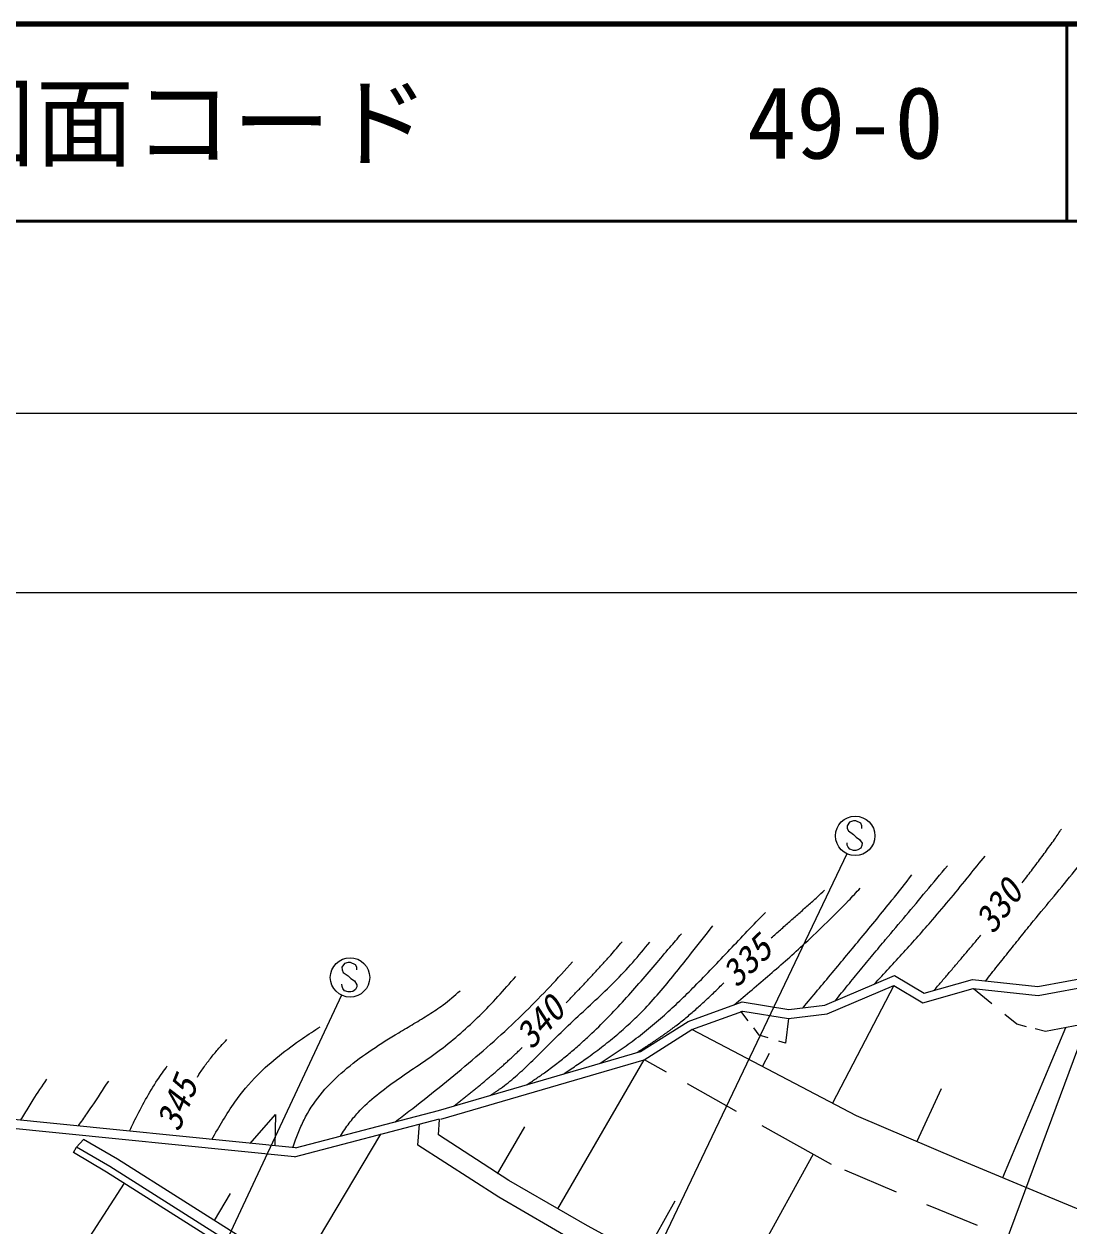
# Model space of a CAD drawing. Units: millimetres, scale not verified. Extents: x 40000 to 680000, y 20000 to 380000.
# Drawn here: x 124800 to 177860, y 318986 to 380000 of the extents above; entities that cross this region are included whole.
import ezdxf
from ezdxf.enums import TextEntityAlignment as Align

# ---------------------------------------------------------------- set-up
doc = ezdxf.new("R2010")
doc.units = ezdxf.units.MM
doc.header["$LTSCALE"] = 1000
for name, color, linetype, lineweight in [('M-BGD', 7, 'Continuous', 13), ('M-STR-STR3', 7, 'Continuous', 13), ('M-STR-STRC', 7, 'Continuous', 13), ('M-TTL', 2, 'Continuous', 140), ('M-TTL-LINE', 7, 'Continuous', 50)]:
    doc.layers.add(name, color=color, linetype=linetype, lineweight=lineweight)
doc.layers.add('M-TTL-TXT', color=7, linetype='Continuous')
doc.styles.add('ＭＳ ゴシック', font='')
doc.styles.get('ＭＳ ゴシック').set_extended_font_data('MS Gothic')

msp = doc.modelspace()

# ---------------------------------------------------------------- linework, layer by layer
at = {"layer": 'M-BGD'}
for p, q in [((176272, 331137), (183974, 332553)), ((176290, 330683), (183964, 332094)), ((165460, 330199), (168997, 331696)), ((168997, 331696), (170509, 330797)), ((170509, 330797), (172955, 331489)), ((172955, 331489), (176272, 331137)), ((165578, 329761), (168963, 331193)), ((168963, 331193), (165847, 325224)), ((168963, 331193), (170446, 330312)), ((170446, 330312), (172994, 331033)), ((172994, 331033), (176290, 330683)), ((173940, 330265), (173005, 331031)), ((158518, 329369), (161259, 330358)), ((161259, 330358), (163628, 329969)), ((163628, 329969), (165460, 330199)), ((158717, 328962), (161301, 329895)), ((161579, 329398), (161199, 329892)), ((161301, 329895), (163619, 329515)), ((163619, 329515), (163466, 328264)), ((163619, 329515), (165578, 329761)), ((175207, 329228), (174612, 329715)), ((156103, 327840), (158518, 329369)), ((156290, 327426), (158717, 328962)), ((167078, 324582), (158704, 328954)), ((162133, 328679), (161852, 329044)), ((177685, 329052), (174484, 321437)), ((175704, 329101), (175207, 329228)), ((176666, 328856), (176144, 328989)), ((178447, 329198), (176666, 328856)), ((162584, 328539), (162133, 328679)), ((163466, 328264), (163129, 328369)), ((145839, 324840), (156103, 327840)), ((162301, 327076), (162656, 327756)), ((145965, 324409), (156290, 327426)), ((151907, 319858), (156288, 327422)), ((157421, 326789), (156300, 327415)), ((160975, 324804), (158487, 326194)), ((171363, 325947), (170133, 323279)), ((136283, 323180), (137565, 324650)), ((137565, 324650), (137536, 323054)), ((138586, 322949), (145839, 324840)), ((138541, 322501), (123726, 323990)), ((138586, 322949), (123772, 324438)), ((138541, 322501), (145905, 324422)), ((144795, 323090), (144881, 324155)), ((145840, 323607), (145903, 324390)), ((148848, 321629), (150234, 324021)), ((165796, 322111), (162287, 324071)), ((172275, 322365), (167078, 324582)), ((127469, 322986), (127822, 323375)), ((129541, 322370), (127822, 323375)), ((142904, 323639), (138736, 316653)), ((149424, 321295), (145840, 323607)), ((127307, 322709), (127469, 322986)), ((129156, 321998), (127469, 322986)), ((148903, 320442), (144795, 323090)), ((128990, 321724), (127307, 322709)), ((136277, 318119), (129541, 322370)), ((164877, 322625), (160674, 315032)), ((176656, 320524), (172275, 322365)), ((135791, 317415), (128990, 321724)), ((135960, 317686), (129156, 321998)), ((169110, 320707), (166473, 321814)), ((129877, 321162), (125229, 313946)), ((153408, 318989), (149424, 321295)), ((134469, 319260), (135290, 320636)), ((152921, 318116), (148903, 320442)), ((179661, 319279), (176656, 320524)), ((156302, 317458), (157857, 320266)), ((171270, 319800), (170635, 320066)), ((173221, 319007), (171270, 319800)), ((157569, 316755), (153408, 318989))]:
    msp.add_line(p, q, dxfattribs=at)
for points, knots in [([(173624, 331418), (173825, 331673), (174027, 331929), (174228, 332183), (174430, 332438), (174631, 332693), (174834, 332947), (175036, 333202), (175240, 333456), (175444, 333709), (175648, 333962), (175853, 334215), (176059, 334467), (176407, 334890), (176757, 335311), (177106, 335732), (177455, 336154), (177803, 336577), (178146, 337003), (178489, 337429), (178827, 337858), (179150, 338298), (179378, 338608), (179598, 338924), (179818, 339240)], [0, 0, 0, 0, 1, 1, 1, 2, 2, 2, 3, 3, 3, 4, 4, 4, 5, 5, 5, 6, 6, 6, 7, 7, 7, 8, 8, 8, 8]), ([(175477, 336397), (175557, 336501), (175638, 336604), (175718, 336708), (175797, 336813), (175877, 336917), (175956, 337021), (176036, 337126), (176115, 337231), (176194, 337336), (176272, 337441), (176351, 337546), (176429, 337651), (176507, 337757), (176585, 337862), (176663, 337968), (176740, 338074), (176817, 338180), (176894, 338287), (176971, 338393), (177048, 338499), (177124, 338606), (177246, 338781), (177363, 338959), (177480, 339136)], [0, 0, 0, 0, 1, 1, 1, 2, 2, 2, 3, 3, 3, 4, 4, 4, 5, 5, 5, 6, 6, 6, 7, 7, 7, 8, 8, 8, 8]), ([(167976, 331264), (168226, 331533), (168475, 331802), (168724, 332072), (168973, 332342), (169222, 332612), (169469, 332884), (169716, 333155), (169963, 333428), (170207, 333702), (170451, 333976), (170694, 334251), (170934, 334529), (171253, 334897), (171568, 335270), (171879, 335645), (172190, 336021), (172496, 336401), (172803, 336780), (173068, 337109), (173333, 337437), (173598, 337765)], [0, 0, 0, 0, 1, 1, 1, 2, 2, 2, 3, 3, 3, 4, 4, 4, 5, 5, 5, 6, 6, 6, 7, 7, 7, 7]), ([(164355, 330061), (164602, 330357), (164850, 330652), (165097, 330948), (165344, 331244), (165591, 331541), (165838, 331837), (166085, 332133), (166332, 332430), (166578, 332726), (166824, 333023), (167070, 333320), (167315, 333618), (167576, 333934), (167836, 334251), (168096, 334568), (168357, 334885), (168617, 335202), (168873, 335522), (169216, 335949), (169552, 336381), (169889, 336813)], [0, 0, 0, 0, 1, 1, 1, 2, 2, 2, 3, 3, 3, 4, 4, 4, 5, 5, 5, 6, 6, 6, 7, 7, 7, 7]), ([(165994, 330425), (166206, 330685), (166418, 330944), (166630, 331203), (166842, 331462), (167055, 331721), (167267, 331980), (167480, 332239), (167693, 332497), (167907, 332755), (168120, 333013), (168335, 333271), (168550, 333528), (168892, 333937), (169235, 334344), (169579, 334751), (169922, 335158), (170265, 335566), (170606, 335975), (170968, 336407), (171328, 336841), (171689, 337275)], [0, 0, 0, 0, 1, 1, 1, 2, 2, 2, 3, 3, 3, 4, 4, 4, 5, 5, 5, 6, 6, 6, 7, 7, 7, 7]), ([(160857, 330213), (161161, 330469), (161464, 330725), (161767, 330981), (162070, 331238), (162372, 331495), (162673, 331754), (162973, 332013), (163273, 332274), (163570, 332537), (163867, 332801), (164162, 333066), (164453, 333336), (164832, 333686), (165206, 334043), (165577, 334402), (165948, 334762), (166316, 335124), (166671, 335500), (166869, 335710), (167062, 335923), (167256, 336137)], [0, 0, 0, 0, 1, 1, 1, 2, 2, 2, 3, 3, 3, 4, 4, 4, 5, 5, 5, 6, 6, 6, 7, 7, 7, 7]), ([(162744, 333605), (162822, 333675), (162899, 333745), (162976, 333815), (163054, 333885), (163132, 333955), (163210, 334024), (163287, 334094), (163365, 334163), (163443, 334232), (163521, 334302), (163599, 334371), (163678, 334440), (163756, 334509), (163834, 334578), (163912, 334647), (163990, 334716), (164068, 334785), (164147, 334854), (164225, 334922), (164303, 334991), (164381, 335060), (164459, 335129), (164537, 335199), (164614, 335268), (164692, 335337), (164770, 335407), (164847, 335476), (164925, 335545), (165002, 335615), (165079, 335685), (165202, 335798), (165324, 335912), (165445, 336027)], [0, 0, 0, 0, 1, 1, 1, 2, 2, 2, 3, 3, 3, 4, 4, 4, 5, 5, 5, 6, 6, 6, 7, 7, 7, 8, 8, 8, 9, 9, 9, 10, 10, 10, 11, 11, 11, 11]), ([(154057, 327242), (154193, 327333), (154330, 327423), (154466, 327514), (154602, 327605), (154738, 327696), (154874, 327788), (155009, 327880), (155144, 327973), (155278, 328067), (155412, 328161), (155545, 328257), (155676, 328354), (155961, 328564), (156239, 328781), (156513, 329005), (156786, 329229), (157055, 329460), (157319, 329695), (157583, 329931), (157843, 330172), (158099, 330416), (158355, 330661), (158608, 330909), (158858, 331160), (159160, 331464), (159459, 331772), (159756, 332082), (160052, 332392), (160346, 332703), (160641, 333015), (160935, 333327), (161229, 333638), (161525, 333948), (161830, 334268), (162137, 334585), (162443, 334902)], [0, 0, 0, 0, 1, 1, 1, 2, 2, 2, 3, 3, 3, 4, 4, 4, 5, 5, 5, 6, 6, 6, 7, 7, 7, 8, 8, 8, 9, 9, 9, 10, 10, 10, 11, 11, 11, 12, 12, 12, 12]), ([(150338, 326155), (150412, 326205), (150487, 326255), (150561, 326306), (150635, 326356), (150709, 326406), (150783, 326457), (150857, 326507), (150931, 326558), (151005, 326609), (151078, 326660), (151152, 326712), (151225, 326764), (151416, 326901), (151606, 327041), (151792, 327185), (151979, 327329), (152164, 327475), (152346, 327625), (152528, 327775), (152707, 327928), (152885, 328083), (153062, 328238), (153237, 328396), (153410, 328557), (153718, 328842), (154020, 329136), (154315, 329435), (154610, 329734), (154900, 330039), (155184, 330348), (155469, 330657), (155749, 330971), (156027, 331287), (156304, 331604), (156579, 331922), (156850, 332244), (157098, 332538), (157343, 332834), (157591, 333126), (157786, 333355), (157982, 333581), (158179, 333808)], [0, 0, 0, 0, 1, 1, 1, 2, 2, 2, 3, 3, 3, 4, 4, 4, 5, 5, 5, 6, 6, 6, 7, 7, 7, 8, 8, 8, 9, 9, 9, 10, 10, 10, 11, 11, 11, 12, 12, 12, 13, 13, 13, 14, 14, 14, 14]), ([(152197, 326699), (152302, 326769), (152407, 326840), (152512, 326911), (152617, 326982), (152722, 327053), (152827, 327124), (152932, 327195), (153036, 327267), (153140, 327340), (153244, 327412), (153347, 327485), (153450, 327559), (153708, 327744), (153962, 327933), (154213, 328128), (154463, 328323), (154709, 328523), (154951, 328729), (155192, 328935), (155428, 329146), (155660, 329363), (155890, 329579), (156116, 329802), (156335, 330030), (156617, 330324), (156889, 330629), (157154, 330939), (157419, 331249), (157678, 331566), (157933, 331884), (158189, 332203), (158443, 332524), (158696, 332845), (159056, 333302), (159415, 333759), (159774, 334217)], [0, 0, 0, 0, 1, 1, 1, 2, 2, 2, 3, 3, 3, 4, 4, 4, 5, 5, 5, 6, 6, 6, 7, 7, 7, 8, 8, 8, 9, 9, 9, 10, 10, 10, 11, 11, 11, 12, 12, 12, 12]), ([(148478, 325612), (148522, 325641), (148566, 325670), (148610, 325700), (148653, 325729), (148697, 325759), (148740, 325788), (148784, 325818), (148827, 325848), (148870, 325878), (148913, 325908), (148956, 325938), (148999, 325969), (149258, 326156), (149507, 326356), (149749, 326565), (149991, 326774), (150225, 326991), (150456, 327213), (150687, 327436), (150914, 327664), (151141, 327891), (151367, 328120), (151594, 328348), (151823, 328574), (152148, 328892), (152478, 329204), (152810, 329514), (153142, 329824), (153475, 330131), (153806, 330442), (154136, 330751), (154463, 331064), (154783, 331383), (155101, 331702), (155413, 332028), (155712, 332365), (156009, 332701), (156293, 333049), (156577, 333396)], [0, 0, 0, 0, 1, 1, 1, 2, 2, 2, 3, 3, 3, 4, 4, 4, 5, 5, 5, 6, 6, 6, 7, 7, 7, 8, 8, 8, 9, 9, 9, 10, 10, 10, 11, 11, 11, 12, 12, 12, 13, 13, 13, 13]), ([(152335, 330316), (152461, 330449), (152588, 330582), (152715, 330715), (152841, 330848), (152968, 330981), (153094, 331115), (153220, 331249), (153345, 331382), (153471, 331517), (153596, 331651), (153722, 331785), (153846, 331920), (153971, 332055), (154095, 332190), (154219, 332326), (154343, 332461), (154467, 332596), (154589, 332734), (154786, 332957), (154976, 333186), (155166, 333415)], [0, 0, 0, 0, 1, 1, 1, 2, 2, 2, 3, 3, 3, 4, 4, 4, 5, 5, 5, 6, 6, 6, 7, 7, 7, 7]), ([(171002, 330937), (171064, 331008), (171125, 331080), (171186, 331151), (171248, 331223), (171309, 331295), (171370, 331366), (171431, 331438), (171493, 331509), (171554, 331581), (171615, 331652), (171676, 331724), (171738, 331796), (171799, 331867), (171860, 331939), (171921, 332011), (171982, 332082), (172043, 332154), (172104, 332226), (172165, 332297), (172226, 332369), (172287, 332441), (172348, 332513), (172409, 332585), (172470, 332657), (172531, 332729), (172592, 332801), (172653, 332873), (172713, 332945), (172774, 333017), (172835, 333089), (172895, 333161), (172956, 333233), (173016, 333305), (173077, 333378), (173137, 333450), (173197, 333522), (173258, 333595), (173318, 333667), (173378, 333740)], [0, 0, 0, 0, 1, 1, 1, 2, 2, 2, 3, 3, 3, 4, 4, 4, 5, 5, 5, 6, 6, 6, 7, 7, 7, 8, 8, 8, 9, 9, 9, 10, 10, 10, 11, 11, 11, 12, 12, 12, 13, 13, 13, 13]), ([(143648, 324269), (143880, 324448), (144112, 324627), (144343, 324806), (145369, 325602), (146386, 326409), (147377, 327247), (147874, 327668), (148364, 328096), (148847, 328533), (149329, 328971), (149803, 329417), (150267, 329873), (150690, 330289), (151103, 330713), (151510, 331145), (151896, 331555), (152276, 331973), (152656, 332390)], [0, 0, 0, 0, 1, 1, 1, 2, 2, 2, 3, 3, 3, 4, 4, 4, 5, 5, 5, 6, 6, 6, 6]), ([(140864, 323543), (141008, 323768), (141153, 323994), (141314, 324209), (141454, 324396), (141606, 324575), (141765, 324746), (142059, 325063), (142377, 325356), (142711, 325630), (143049, 325909), (143403, 326167), (143761, 326418), (144124, 326672), (144492, 326918), (144859, 327167), (145225, 327417), (145589, 327669), (145943, 327936), (146296, 328202), (146640, 328483), (146973, 328775), (147305, 329066), (147627, 329368), (147942, 329678), (148256, 329987), (148563, 330305), (148862, 330630), (149170, 330965), (149469, 331307), (149769, 331649)], [0, 0, 0, 0, 1, 1, 1, 2, 2, 2, 3, 3, 3, 4, 4, 4, 5, 5, 5, 6, 6, 6, 7, 7, 7, 8, 8, 8, 9, 9, 9, 10, 10, 10, 10]), ([(155916, 327786), (155958, 327813), (156000, 327841), (156043, 327868), (156085, 327895), (156127, 327923), (156169, 327950), (156211, 327978), (156253, 328005), (156296, 328032), (156338, 328060), (156380, 328087), (156422, 328115), (156464, 328143), (156506, 328170), (156548, 328198), (156590, 328226), (156632, 328253), (156674, 328281), (156715, 328309), (156757, 328337), (156799, 328365), (156841, 328393), (156882, 328421), (156924, 328449), (156966, 328477), (157007, 328505), (157048, 328534), (157090, 328562), (157131, 328590), (157172, 328619), (157214, 328648), (157255, 328676), (157296, 328705), (157337, 328734), (157378, 328763), (157419, 328792), (157459, 328821), (157500, 328850), (157541, 328880), (157581, 328909), (157622, 328939), (157662, 328969), (157702, 328998), (157742, 329028), (157782, 329058), (157823, 329088), (157862, 329119), (157902, 329149), (157988, 329215), (158074, 329282), (158158, 329350), (158243, 329418), (158327, 329486), (158411, 329555), (158494, 329625), (158577, 329695), (158659, 329766), (158742, 329836), (158823, 329908), (158905, 329980), (158986, 330052), (159067, 330124), (159148, 330198), (159228, 330271), (159308, 330344), (159388, 330418), (159468, 330492), (159547, 330567), (159626, 330641), (159705, 330716), (159784, 330791), (159862, 330867), (159941, 330942), (160019, 331018), (160098, 331094), (160176, 331170), (160254, 331246), (160332, 331322)], [0, 0, 0, 0, 1, 1, 1, 2, 2, 2, 3, 3, 3, 4, 4, 4, 5, 5, 5, 6, 6, 6, 7, 7, 7, 8, 8, 8, 9, 9, 9, 10, 10, 10, 11, 11, 11, 12, 12, 12, 13, 13, 13, 14, 14, 14, 15, 15, 15, 16, 16, 16, 17, 17, 17, 18, 18, 18, 19, 19, 19, 20, 20, 20, 21, 21, 21, 22, 22, 22, 23, 23, 23, 24, 24, 24, 25, 25, 25, 26, 26, 26, 26]), ([(138452, 322962), (138498, 323093), (138543, 323224), (138591, 323354), (138674, 323584), (138764, 323812), (138863, 324037), (138961, 324258), (139068, 324476), (139188, 324687), (139438, 325129), (139741, 325541), (140078, 325922), (140422, 326309), (140800, 326664), (141199, 326994), (141606, 327332), (142034, 327644), (142473, 327940), (142915, 328238), (143368, 328520), (143825, 328794), (144083, 328949), (144343, 329102), (144601, 329257), (144856, 329409), (145109, 329564), (145360, 329723), (145608, 329880), (145852, 330041), (146086, 330216), (146382, 330437), (146660, 330680), (146938, 330923)], [0, 0, 0, 0, 1, 1, 1, 2, 2, 2, 3, 3, 3, 4, 4, 4, 5, 5, 5, 6, 6, 6, 7, 7, 7, 8, 8, 8, 9, 9, 9, 10, 10, 10, 11, 11, 11, 11]), ([(134339, 323376), (134709, 324022), (135079, 324669), (135509, 325277), (135852, 325761), (136233, 326221), (136652, 326643), (136997, 326991), (137367, 327313), (137750, 327620), (138137, 327932), (138537, 328228), (138947, 328510), (139240, 328712), (139538, 328906), (139836, 329100)], [0, 0, 0, 0, 1, 1, 1, 2, 2, 2, 3, 3, 3, 4, 4, 4, 5, 5, 5, 5]), ([(133602, 326540), (133637, 326600), (133672, 326660), (133709, 326719), (133762, 326801), (133818, 326881), (133874, 326961), (133931, 327041), (133987, 327121), (134045, 327200), (134103, 327279), (134162, 327357), (134222, 327434), (134283, 327512), (134344, 327589), (134406, 327665), (134469, 327742), (134532, 327817), (134596, 327892), (134660, 327967), (134724, 328042), (134790, 328115), (134892, 328229), (134997, 328341), (135102, 328453)], [0, 0, 0, 0, 1, 1, 1, 2, 2, 2, 3, 3, 3, 4, 4, 4, 5, 5, 5, 6, 6, 6, 7, 7, 7, 8, 8, 8, 8]), ([(146619, 325068), (146676, 325113), (146732, 325158), (146789, 325203), (146845, 325248), (146902, 325293), (146958, 325338), (147015, 325383), (147071, 325428), (147128, 325474), (147184, 325519), (147241, 325564), (147297, 325609), (147354, 325654), (147410, 325699), (147466, 325745), (147522, 325790), (147579, 325835), (147635, 325881), (147691, 325926), (147747, 325972), (147803, 326017), (147859, 326063), (147915, 326109), (147971, 326155), (148026, 326200), (148082, 326246), (148138, 326292), (148193, 326338), (148249, 326385), (148304, 326431), (148359, 326477), (148415, 326524), (148470, 326570), (148525, 326617), (148580, 326664), (148635, 326710), (148689, 326757), (148744, 326804), (148799, 326852), (148853, 326899), (148907, 326946), (148962, 326994), (149016, 327041), (149070, 327089), (149124, 327137), (149177, 327185), (149231, 327233), (149285, 327282), (149340, 327332), (149395, 327382), (149450, 327432), (149504, 327483), (149559, 327533), (149613, 327584), (149668, 327635), (149722, 327686), (149776, 327737), (149830, 327789), (149884, 327840), (149938, 327892), (149991, 327943), (150045, 327995), (150098, 328047)], [0, 0, 0, 0, 1, 1, 1, 2, 2, 2, 3, 3, 3, 4, 4, 4, 5, 5, 5, 6, 6, 6, 7, 7, 7, 8, 8, 8, 9, 9, 9, 10, 10, 10, 11, 11, 11, 12, 12, 12, 13, 13, 13, 14, 14, 14, 15, 15, 15, 16, 16, 16, 17, 17, 17, 18, 18, 18, 19, 19, 19, 20, 20, 20, 21, 21, 21, 21]), ([(130154, 323796), (130247, 323988), (130339, 324180), (130434, 324370), (130606, 324718), (130786, 325062), (130976, 325401), (131166, 325741), (131366, 326076), (131581, 326400), (131740, 326640), (131907, 326874), (132074, 327108)], [0, 0, 0, 0, 1, 1, 1, 2, 2, 2, 3, 3, 3, 4, 4, 4, 4]), ([(124629, 324352), (124773, 324584), (124916, 324816), (125059, 325048), (125129, 325162), (125199, 325276), (125270, 325389), (125492, 325743), (125726, 326090), (125960, 326436)], [0, 0, 0, 0, 1, 1, 1, 2, 2, 2, 3, 3, 3, 3]), ([(127571, 324069), (127710, 324274), (127849, 324479), (127991, 324682), (128083, 324812), (128175, 324942), (128266, 325074), (128554, 325490), (128826, 325917), (129098, 326344)], [0, 0, 0, 0, 1, 1, 1, 2, 2, 2, 3, 3, 3, 3])]:
    msp.add_open_spline(points, degree=3, knots=knots, dxfattribs=at)
at = {"layer": 'M-STR-STR3'}
msp.add_line((275209, 351131), (93579, 351131), dxfattribs=at)
at = {"layer": 'M-STR-STRC'}
for p, q in [((183159, 341073), (161742, 283469)), ((166722, 339485), (166599, 339300)), ((166599, 339300), (166601, 339169)), ((166915, 339551), (166722, 339485)), ((167036, 339548), (166915, 339551)), ((167286, 339429), (167036, 339548)), ((167349, 339298), (167286, 339429)), ((167349, 339169), (167349, 339298)), ((166601, 339169), (166665, 339040)), ((166665, 339040), (166920, 338858)), ((166920, 338858), (167049, 338726)), ((167049, 338726), (167228, 338610)), ((166601, 338321), (166599, 338442)), ((166641, 338218), (166601, 338321)), ((166725, 338107), (166641, 338218)), ((166912, 338047), (166725, 338107)), ((167046, 338047), (166912, 338047)), ((167146, 338076), (167046, 338047)), ((167289, 338168), (167146, 338076)), ((167228, 338610), (167354, 338410)), ((167349, 338300), (167289, 338168)), ((167354, 338410), (167349, 338300)), ((166578, 337884), (144377, 291344)), ((141070, 332302), (140946, 332118)), ((140946, 332118), (140949, 331986)), ((140949, 331986), (141012, 331857)), ((141262, 332368), (141070, 332302)), ((141383, 332365), (141262, 332368)), ((141633, 332247), (141383, 332365)), ((141696, 332115), (141633, 332247)), ((141696, 331986), (141696, 332115)), ((141012, 331857), (141267, 331675)), ((141267, 331675), (141396, 331544)), ((141396, 331544), (141575, 331428)), ((141575, 331428), (141702, 331228)), ((140925, 330701), (127147, 301332)), ((140949, 331138), (140946, 331259)), ((140988, 331035), (140949, 331138)), ((141072, 330925), (140988, 331035)), ((141259, 330864), (141072, 330925)), ((141394, 330864), (141259, 330864)), ((141494, 330893), (141394, 330864)), ((141636, 330985), (141494, 330893)), ((141696, 331117), (141636, 330985)), ((141702, 331228), (141696, 331117))]:
    msp.add_line(p, q, dxfattribs=at)
for centre in [(167006, 338788), (141353, 331605)]:
    msp.add_circle(centre, 1000, dxfattribs=at)
at = {"layer": 'M-TTL'}
msp.add_line((680000, 380000), (40000, 380000), dxfattribs=at)
at = {"layer": 'M-TTL', "color": 7, "lineweight": 13}
msp.add_line((95848, 360253), (271151, 360253), dxfattribs=at)
at = {"layer": 'M-TTL-LINE'}
for p, q in [((177750, 380000), (177750, 370000)), ((40000, 370000), (680000, 370000))]:
    msp.add_line(p, q, dxfattribs=at)

# ---------------------------------------------------------------- texts
at = {"layer": 'M-BGD', "style": 'ＭＳ ゴシック', "oblique": 15}
for s, rotation, p in [('330', 53.743, (174324, 333502)), ('335', 44.244, (161254, 330737)), ('340', 47.935, (150862, 327615)), ('345', 67.966, (133025, 323549))]:
    msp.add_text(s, height=1320, rotation=rotation, dxfattribs=at).set_placement(p, align=Align.BOTTOM_LEFT)
at = {"layer": 'M-TTL-TXT', "style": 'ＭＳ ゴシック'}
for s, p in [('図面コード', (120380, 375000)), ('49-0', (161521, 375000))]:
    msp.add_text(s, height=3666, dxfattribs=at).set_placement(p, align=Align.MIDDLE_LEFT)

doc.saveas('drawing.dxf')
